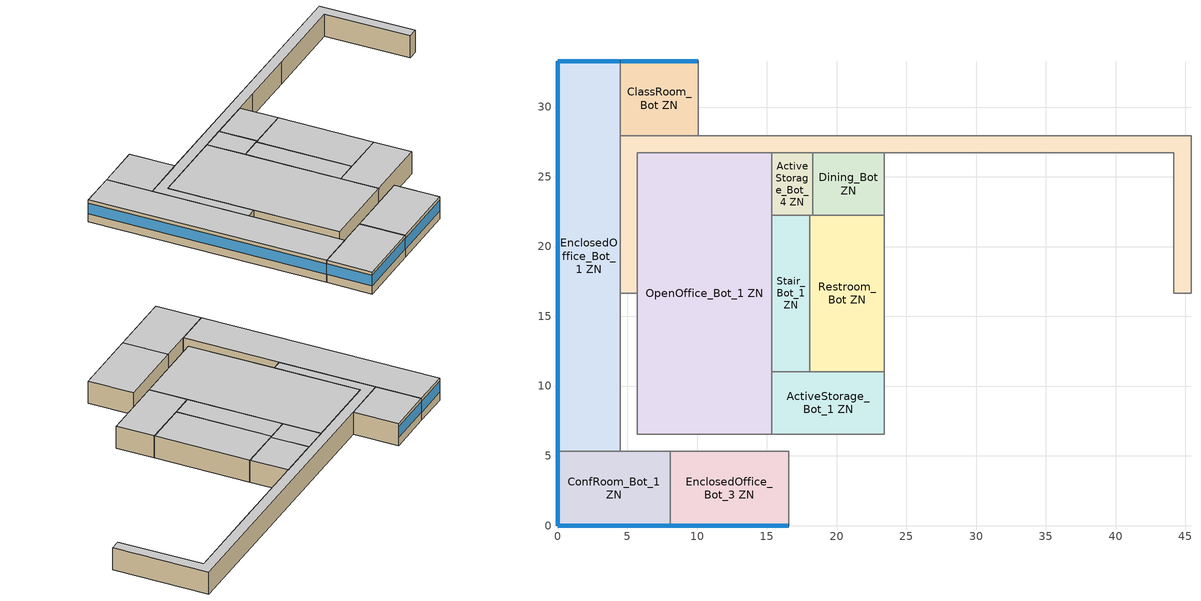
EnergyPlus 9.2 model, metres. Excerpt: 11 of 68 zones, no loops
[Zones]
ActiveStorage_Bot_1 ZN
 floor ground (Typical Insulated Carpeted 8in Slab Floor): 23.43,11.04 23.43,6.56 15.35,6.56 15.35,11.04 z0
 wall to Stair_Bot_1 ZN (Typical Interior Wall): 18.1,11.04 15.35,11.04 z0:2.74
 wall to Restroom_Bot ZN (Typical Interior Wall): 23.43,11.04 18.1,11.04 z0:2.74
 wall to OpenOffice_Bot_1 ZN (Typical Interior Wall): 15.35,11.04 15.35,6.56 z0:2.74
 wall to Corridor_Bot_1 ZN (Typical Interior Wall): 15.35,6.56 23.43,6.56 z0:2.74
 wall to Lobby_Bot ZN (Typical Interior Wall): 23.43,6.56 23.43,11.04 z0:2.74
 ceiling to FirstFloor_Plenum ZN (Typical Interior Ceiling): 23.43,6.56 23.43,11.04 15.35,11.04 15.35,6.56 z2.74
ActiveStorage_Bot_4 ZN
 floor ground (Typical Insulated Carpeted 8in Slab Floor): 18.31,26.71 18.31,22.23 15.35,22.23 15.35,26.71 z0
 wall to Dining_Bot ZN (Typical Interior Wall): 18.31,22.23 18.31,26.71 z0:2.74
 wall to Restroom_Bot ZN (Typical Interior Wall): 18.1,22.23 18.31,22.23 z0:2.74
 wall to OpenOffice_Bot_1 ZN (Typical Interior Wall): 15.35,26.71 15.35,22.23 z0:2.74
 wall to Corridor_Bot_2 ZN (Typical Interior Wall): 18.31,26.71 15.35,26.71 z0:2.74
 wall to Stair_Bot_1 ZN (Typical Interior Wall): 15.35,22.23 18.1,22.23 z0:2.74
 ceiling to FirstFloor_Plenum ZN (Typical Interior Ceiling): 18.31,22.23 18.31,26.71 15.35,26.71 15.35,22.23 z2.74
ClassRoom_Bot ZN
 floor ground (Typical Insulated Carpeted 8in Slab Floor): 10.08,33.27 10.08,27.93 4.5,27.93 4.5,33.27 z0
 wall outside (Typical Insulated Steel Framed Exterior Wall R-18.18): 10.08,33.27 4.5,33.27 z0:2.74
 wall to EnclosedOffice_Bot_1 ZN (Typical Interior Wall): 4.5,33.27 4.5,27.93 z0:2.74
 wall to Corridor_Bot_2 ZN (Typical Interior Wall): 4.5,27.93 10.08,27.93 z0:2.74
 wall to OpenOffice_Bot_3 ZN (Typical Interior Wall): 10.08,27.93 10.08,33.27 z0:2.74
 window (U 0.48 SHGC 0.40 Dbl Ref-D Clr 6mm/13mm): 10.06,33.27 4.53,33.27 z1.02:2.34
 ceiling to FirstFloor_Plenum ZN (Typical Interior Ceiling): 10.08,27.93 10.08,33.27 4.5,33.27 4.5,27.93 z2.74
ConfRoom_Bot_1 ZN
 floor ground (Typical Insulated Carpeted 8in Slab Floor): 8.07,5.34 8.07,0 0,0 0,5.34 z0
 wall outside (Typical Insulated Steel Framed Exterior Wall R-18.18): 0,5.34 0,0 8.07,0 z0:2.74
 wall to EnclosedOffice_Bot_1 ZN (Typical Interior Wall): 4.5,5.34 0,5.34 z0:2.74
 wall to EnclosedOffice_Bot_3 ZN (Typical Interior Wall): 8.07,0 8.07,5.34 z0:2.74
 wall to Corridor_Bot_1 ZN (Typical Interior Wall): 8.07,5.34 4.5,5.34 z0:2.74
 window (U 0.48 SHGC 0.40 Dbl Ref-D Clr 6mm/13mm): 0.03,0 8.04,0 / 0,5.32 0,0.03 z1.02:2.34
 ceiling to FirstFloor_Plenum ZN (Typical Interior Ceiling): 8.07,0 8.07,5.34 0,5.34 0,0 z2.74
Corridor_Bot_2 ZN
 floor ground (Typical Insulated Carpeted 8in Slab Floor): 45.41,27.93 45.41,16.64 44.19,16.64 44.19,26.71 5.72,26.71 5.72,16.64 4.5,16.64 4.5,27.93 z0
 wall to EnclosedOffice_Bot_1 ZN (Typical Interior Wall): 4.5,27.93 4.5,16.64 z0:2.74
 wall to Corridor_Bot_1 ZN (Typical Interior Wall): 4.5,16.64 5.72,16.64 / 44.19,16.64 45.41,16.64 z0:2.74
 wall to OpenOffice_Bot_3 ZN (Typical Interior Wall): 45.41,27.93 10.08,27.93 z0:2.74
 wall to EnclosedOffice_Bot_2 ZN (Typical Interior Wall): 45.41,16.64 45.41,27.93 z0:2.74
 wall to Dining_Bot ZN (Typical Interior Wall): 18.31,26.71 23.43,26.71 z0:2.74
 wall to OpenOffice_Bot_2 ZN (Typical Interior Wall): 33.67,26.71 44.19,26.71 44.19,16.64 z0:2.74
 wall to OpenOffice_Bot_1 ZN (Typical Interior Wall): 5.72,16.64 5.72,26.71 15.35,26.71 z0:2.74
 wall to Lobby_Bot ZN (Typical Interior Wall): 23.43,26.71 26.48,26.71 z0:2.74
 wall to ActiveStorage_Bot_3 ZN (Typical Interior Wall): 26.48,26.71 33.67,26.71 z0:2.74
 ceiling to FirstFloor_Plenum ZN (Typical Interior Ceiling): 45.41,16.64 45.41,27.93 4.5,27.93 4.5,16.64 5.72,16.64 5.72,26.71 44.19,26.71 44.19,16.64 z2.74
Dining_Bot ZN
 floor ground (Typical Insulated Carpeted 8in Slab Floor): 23.43,26.71 23.43,22.23 18.31,22.23 18.31,26.71 z0
 wall to Restroom_Bot ZN (Typical Interior Wall): 18.31,22.23 23.43,22.23 z0:2.74
 wall to Lobby_Bot ZN (Typical Interior Wall): 23.43,22.23 23.43,26.71 z0:2.74
 ceiling to FirstFloor_Plenum ZN (Typical Interior Ceiling): 23.43,22.23 23.43,26.71 18.31,26.71 18.31,22.23 z2.74
EnclosedOffice_Bot_1 ZN
 floor ground (Typical Insulated Carpeted 8in Slab Floor): 4.5,33.27 4.5,5.34 0,5.34 0,33.27 z0
 wall outside (Typical Insulated Steel Framed Exterior Wall R-18.18): 4.5,33.27 0,33.27 0,5.34 z0:2.74
 wall to Corridor_Bot_1 ZN (Typical Interior Wall): 4.5,5.34 4.5,16.64 z0:2.74
 window (U 0.48 SHGC 0.40 Dbl Ref-D Clr 6mm/13mm): 4.48,33.27 0.03,33.27 z1.02:2.34; 0,33.25 0,5.37 z1.02:2.33
 ceiling to FirstFloor_Plenum ZN (Typical Interior Ceiling): 4.5,5.34 4.5,33.27 0,33.27 0,5.34 z2.74
EnclosedOffice_Bot_3 ZN
 floor ground (Typical Insulated Carpeted 8in Slab Floor): 16.57,5.34 16.57,0 8.07,0 8.07,5.34 z0
 wall outside (Typical Insulated Steel Framed Exterior Wall R-18.18): 8.07,0 16.57,0 z0:2.74
 wall to Corridor_Bot_1 ZN (Typical Interior Wall): 16.57,5.34 8.07,5.34 z0:2.74
 wall to Lounge_Bot ZN (Typical Interior Wall): 16.57,0 16.57,5.34 z0:2.74
 window (U 0.48 SHGC 0.40 Dbl Ref-D Clr 6mm/13mm): 8.09,0 16.55,0 z1.02:2.34
 ceiling to FirstFloor_Plenum ZN (Typical Interior Ceiling): 16.57,0 16.57,5.34 8.07,5.34 8.07,0 z2.74
OpenOffice_Bot_1 ZN
 floor ground (Typical Insulated Carpeted 8in Slab Floor): 15.35,26.71 15.35,6.56 5.72,6.56 5.72,26.71 z0
 wall to Corridor_Bot_1 ZN (Typical Interior Wall): 5.72,16.64 5.72,6.56 15.35,6.56 z0:2.74
 wall to Stair_Bot_1 ZN (Typical Interior Wall): 15.35,11.04 15.35,22.23 z0:2.74
 ceiling to FirstFloor_Plenum ZN (Typical Interior Ceiling): 15.35,6.56 15.35,26.71 5.72,26.71 5.72,6.56 z2.74
Restroom_Bot ZN
 floor ground (Typical Insulated Carpeted 8in Slab Floor): 23.43,22.23 23.43,11.04 18.1,11.04 18.1,22.23 z0
 wall to Lobby_Bot ZN (Typical Interior Wall): 23.43,11.04 23.43,22.23 z0:2.74
 wall to Stair_Bot_1 ZN (Typical Interior Wall): 18.1,22.23 18.1,11.04 z0:2.74
 ceiling to FirstFloor_Plenum ZN (Typical Interior Ceiling): 23.43,11.04 23.43,22.23 18.1,22.23 18.1,11.04 z2.74
Stair_Bot_1 ZN
 floor ground (Typical Insulated Carpeted 8in Slab Floor): 18.1,22.23 18.1,11.04 15.35,11.04 15.35,22.23 z0
 ceiling to FirstFloor_Plenum ZN (Typical Interior Ceiling): 18.1,11.04 18.1,22.23 15.35,22.23 15.35,11.04 z2.74
[Building]
-MediumOfficeDetailed-ASHRAE 169-2006-5A created: 2020-01-27 09:25:39 -0800: Terrain=City
[Site:Location]
Chicago Ohare Intl Ap_IL_USA: Latitude {deg}=41.98; Longitude {deg}=-87.92; Time Zone {hr}=-6; Elevation {m}=201
[SizingPeriod:DesignDay] Day of Month=21; Dry-Bulb Temperature Range Modifier Type=DefaultMultipliers; Humidity Condition Type=Wetbulb; Barometric Pressure {Pa}=98934; Rain Indicator=No; Snow Indicator=No; Daylight Saving Time Indicator=No
Name | Month | Day Type | Maximum Dry-Bulb Temperature {C} | Daily Dry-Bulb Temperature Range {deltaC} | Wetbulb or DewPoint at Maximum Dry-Bulb {C} | Wind Speed {m/s} | Wind Direction {deg} | Solar Model Indicator | ASHRAE Clear Sky Optical Depth for Beam Irradiance (taub) | ASHRAE Clear Sky Optical Depth for Diffuse Irradiance (taud) | Sky Clearness
Chicago Ohare Intl Ap Ann Clg .4% Condns DB=>MWB | 7 | SummerDesignDay | 33.3 | 10.5 | 23.7 | 5.2 | 230 | ASHRAETau | 0.455 | 2.05
Chicago Ohare Intl Ap Ann Htg 99.6% Condns DB | 1 | WinterDesignDay | -20 | 0 | -20 | 4.9 | 270 | ASHRAEClearSky |  |  | 0
[Site:GroundTemperature:BuildingSurface]
19.527, 19.502, 19.536, 19.598, 20.002, 21.64, 22.225, 22.375, 21.449, 20.121, 19.802, 19.633
[Site:WaterMainsTemperature]
Calculation Method=Correlation; Annual Average Outdoor Air Temperature {C}=9.925; Maximum Difference In Monthly Average Outdoor Air Temperatures {deltaC}=28.7
[Material] Thermal Absorptance=0.9; Solar Absorptance=0.7
Name | Roughness | Thickness {m} | Conductivity {W/m-K} | Density {kg/m3} | Specific Heat {J/kg-K} | Visible Absorptance
100mm Normalweight concrete floor | MediumSmooth | 0.1016 | 2.31 | 2322 | 832 | 0.7
25mm Stucco | Smooth | 0.0254 | 0.72 | 1856 | 840 | 0.7
5/8 in. Gypsum Board | MediumSmooth | 0.0159 | 0.16 | 800 | 1090 | 0.7
8 in. Normalweight Concrete Floor | MediumRough | 0.2032 | 2.31 | 2322 | 832 | 0.7
G01 13mm gypsum board | Smooth | 0.0127 | 0.16 | 800 | 1090 | 0.5
Std Wood 6inch | MediumSmooth | 0.15 | 0.12 | 540 | 1210 | 0.7
[Material:NoMass] Thermal Absorptance=0.9; Solar Absorptance=0.7
Name | Roughness | Thermal Resistance {m2-K/W} | Visible Absorptance
CP02 CARPET PAD | VeryRough | 0.21648 | 0.8
Typical Carpet Pad | Smooth | 0.21648 | 0.8
Typical Insulation R-16.0 | Smooth | 2.81828 | 0.7
[WindowMaterial:Glazing] Optical Data Type=SpectralAverage; Thickness {m}=0.006; Infrared Transmittance at Normal Incidence=0; Front Side Infrared Hemispherical Emissivity=0.84; Conductivity {W/m-K}=0.9; Dirt Correction Factor for Solar and Visible Transmittance=1; Solar Diffusing=No
Name | Solar Transmittance at Normal Incidence | Front Side Solar Reflectance at Normal Incidence | Back Side Solar Reflectance at Normal Incidence | Visible Transmittance at Normal Incidence | Front Side Visible Reflectance at Normal Incidence | Back Side Visible Reflectance at Normal Incidence | Back Side Infrared Hemispherical Emissivity
CLEAR 6MM | 0.775 | 0.071 | 0.071 | 0.881 | 0.08 | 0.08 | 0.84
REF D CLEAR 6MM | 0.429 | 0.308 | 0.379 | 0.334 | 0.453 | 0.505 | 0.82
[WindowMaterial:Gas]
AIR 13MM: Gas Type=Air; Thickness {m}=0.0127
[Construction]
InteriorFurnishings: Std Wood 6inch
Typical Insulated Carpeted 8in Slab Floor: 8 in. Normalweight Concrete Floor, Typical Carpet Pad
Typical Insulated Steel Framed Exterior Wall R-18.18: 25mm Stucco, 5/8 in. Gypsum Board, Typical Insulation R-16.0, 5/8 in. Gypsum Board
Typical Interior Ceiling: CP02 CARPET PAD, 100mm Normalweight concrete floor
Typical Interior Wall: G01 13mm gypsum board, G01 13mm gypsum board
U 0.48 SHGC 0.40 Dbl Ref-D Clr 6mm/13mm: REF D CLEAR 6MM, AIR 13MM, CLEAR 6MM
[Zone]
ActiveStorage_Bot_1 ZN; ActiveStorage_Bot_4 ZN; ClassRoom_Bot ZN; ConfRoom_Bot_1 ZN; Corridor_Bot_2 ZN; Dining_Bot ZN; EnclosedOffice_Bot_1 ZN; EnclosedOffice_Bot_3 ZN; OpenOffice_Bot_1 ZN; Restroom_Bot ZN; Stair_Bot_1 ZN
[InternalMass] Construction=InteriorFurnishings
Name | Zone or ZoneList | Surface Area {m2}
ActiveStorage_Bot_1 Mass | ActiveStorage_Bot_1 ZN | 72.3705
ActiveStorage_Bot_4 Mass | ActiveStorage_Bot_4 ZN | 26.4846
ClassRoom_Bot Mass | ClassRoom_Bot ZN | 59.582
ConfRoom_Bot_1 Mass | ConfRoom_Bot_1 ZN | 86.211
Corridor_Bot_2 Mass | Corridor_Bot_2 ZN | 148.881
Dining_Bot Mass | Dining_Bot ZN | 45.8859
EnclosedOffice_Bot_1 Mass | EnclosedOffice_Bot_1 ZN | 251.597
EnclosedOffice_Bot_3 Mass | EnclosedOffice_Bot_3 ZN | 90.8582
OpenOffice_Bot_1 Mass | OpenOffice_Bot_1 ZN | 388.208
Restroom_Bot Mass | Restroom_Bot ZN | 119.412
Stair_Bot_1 Mass | Stair_Bot_1 ZN | 61.4118
[People] Number of People Calculation Method=People; Fraction Radiant=0.3
Name | Zone or ZoneList | Number of People Schedule | Number of People | Activity Level Schedule
ClassRoom_Bot people | ClassRoom_Bot ZN | ClassRoom_Bot occ sch | 8 | obFMU Activity Schedule 14
ConfRoom_Bot_1 people | ConfRoom_Bot_1 ZN | ConfRoom_Bot_1 occ sch | 8 | obFMU Activity Schedule 2
EnclosedOffice_Bot_1 people | EnclosedOffice_Bot_1 ZN | EnclosedOffice_Bot_1 occ sch | 10 | obFMU Activity Schedule 6
EnclosedOffice_Bot_3 people | EnclosedOffice_Bot_3 ZN | EnclosedOffice_Bot_3 occ sch | 3 | obFMU Activity Schedule 5
OpenOffice_Bot_1 people | OpenOffice_Bot_1 ZN | OpenOffice_Bot_1 occ sch | 15 | obFMU Activity Schedule 15
[Lights] Design Level Calculation Method=Watts/Area; Watts per Zone Floor Area {W/m2}=8.5; Fraction Radiant=0.7; Fraction Visible=0.2; Fraction Replaceable=1
Name | Zone or ZoneList | Schedule
ClassRoom_Bot light | ClassRoom_Bot ZN | ClassRoom_Bot lght sch
ConfRoom_Bot_1 light | ConfRoom_Bot_1 ZN | ConfRoom_Bot_1 lght sch
EnclosedOffice_Bot_1 light | EnclosedOffice_Bot_1 ZN | EnclosedOffice_Bot_1 lght sch
EnclosedOffice_Bot_3 light | EnclosedOffice_Bot_3 ZN | EnclosedOffice_Bot_3 lght sch
OpenOffice_Bot_1 light | OpenOffice_Bot_1 ZN | OpenOffice_Bot_1 lght sch
[ElectricEquipment] Design Level Calculation Method=Watts/Person; Watts per Person {W/person}=200
Name | Zone or ZoneList | Schedule
ClassRoom_Bot electric equipment | ClassRoom_Bot ZN | ClassRoom_Bot equip sch
ConfRoom_Bot_1 electric equipment | ConfRoom_Bot_1 ZN | ConfRoom_Bot_1 equip sch
EnclosedOffice_Bot_1 electric equipment | EnclosedOffice_Bot_1 ZN | EnclosedOffice_Bot_1 equip sch
EnclosedOffice_Bot_3 electric equipment | EnclosedOffice_Bot_3 ZN | EnclosedOffice_Bot_3 equip sch
OpenOffice_Bot_1 electric equipment | OpenOffice_Bot_1 ZN | OpenOffice_Bot_1 equip sch
[ZoneInfiltration:DesignFlowRate] Schedule=OfficeMedium INFIL_SCH_PNNL; Design Flow Rate Calculation Method=Flow/ExteriorArea; Flow per Exterior Surface Area {m3/s-m2}=0.000569573; Constant Term Coefficient=0; Temperature Term Coefficient=0; Velocity Term Coefficient=0.224; Velocity Squared Term Coefficient=0
Name | Zone or ZoneList
ClassRoom_Bot Infiltration | ClassRoom_Bot ZN
ConfRoom_Bot_1 Infiltration | ConfRoom_Bot_1 ZN
EnclosedOffice_Bot_1 Infiltration | EnclosedOffice_Bot_1 ZN
EnclosedOffice_Bot_3 Infiltration | EnclosedOffice_Bot_3 ZN
[Exterior:Lights] Control Option=AstronomicalClock
Name | Schedule | Design Level {W}
NonDimming Exterior Lights Def | OfficeMedium Exterior_lighting_schedule_a | 623.03
Occ Sensing Exterior Lights Def | OfficeMedium Exterior_lighting_schedule_b | 7476.45
[EnergyManagementSystem:InternalVariable]
ConfRoom_Mid_1_ZN_Equ_Max: Internal Data Index Key=ConfRoom_Mid_1 electric equipment; Internal Data Type=Plug and Process Power Design Level
[EnergyManagementSystem:Sensor] Output:Variable or Output:Meter=Schedule Value
Name | Output:Variable or Output:Meter Index Key
ConfRoom_Mid_1_ZN_MassFlowRate | ConfRoom_Mid_1 ZN Flow Rate
ConfRoom_Mid_1_ZN_Reheat | ConfRoom_Mid_1 ZN Reheat
ConfRoom_Mid_1_ZN_Occ | ConfRoom_Mid_1 occ sch
ConfRoom_Mid_1_ZN_Equ | ConfRoom_Mid_1 equip sch
[EnergyManagementSystem:Actuator]
ConfRoom_Mid_1_ZN_EquipmentAct: Actuated Component Unique=ConfRoom_Mid_1 electric equipment; Actuated Component Type=ElectricEquipment; Actuated Component Control Type=Electric Power Level
[EnergyManagementSystem:ProgramCallingManager]
ProgramCallingManager: AfterPredictorBeforeHVACManagers; FixingTerminalFlowRate; AddingReheatToEquipment
[EnergyManagementSystem:Program]
FixingTerminalFlowRate: SET ConfRoom_Mid_1_ZN_FlowRateAct = ConfRoom_Mid_1_ZN_MassFlowRate
AddingReheatToEquipment: SET ConfRoom_Mid_1_ZN_EquipmentAct = (ConfRoom_Mid_1_ZN_Occ*ConfRoom_Mid_1_ZN_Equ*ConfRoom_Mid_1_ZN_Equ_Max)+ConfRoom_Mid_1_ZN_Reheat
[AvailabilityManager:Scheduled] Schedule=Always On Discrete
21 Zone PVAV OA System Availability Manager; 22 Zone PVAV OA System Availability Manager; 23 Zone PVAV OA System Availability Manager
[AvailabilityManager:NightCycle] Applicability Schedule=Always On Discrete; Fan Schedule=OfficeMedium HVACOperationSchd; Control Type=CycleOnAny; Thermostat Tolerance {deltaC}=1; Cycling Run Time Control Type=FixedRunTime; Cycling Run Time {s}=1800
Availability Manager Night Cycle 2; Availability Manager Night Cycle 3; Availability Manager Night Cycle 1
[Schedule:Day:Interval]
OfficeMedium Exterior_lighting_schedule_a Default; OfficeMedium Exterior_lighting_schedule_a Summer Design Day; OfficeMedium Exterior_lighting_schedule_a Winter Design Day: No, 06:00, 0, 24:00, 1
OfficeMedium Exterior_lighting_schedule_b Default; OfficeMedium Exterior_lighting_schedule_b Summer Design Day; OfficeMedium Exterior_lighting_schedule_b Winter Design Day: No, 06:00, 0.7, 24:00, 1
OfficeMedium HVACOperationSchd Default: No, 24:00, 0
OfficeMedium HVACOperationSchd SmrDsn|Wkdy Day; OfficeMedium HVACOperationSchd Summer Design Day: No, 06:00, 0, 22:00, 1, 24:00, 0
OfficeMedium HVACOperationSchd Winter Design Day; OfficeMedium HVACOperationSchd WntrDsn|Sat Day: No, 06:00, 0, 18:00, 1, 24:00, 0
OfficeMedium INFIL_SCH_PNNL Default: No, 24:00, 1
OfficeMedium INFIL_SCH_PNNL SmrDsn|Wkdy Day; OfficeMedium INFIL_SCH_PNNL Summer Design Day: No, 06:00, 1, 22:00, 0.25, 24:00, 1
OfficeMedium INFIL_SCH_PNNL Winter Design Day; OfficeMedium INFIL_SCH_PNNL WntrDsn|Sat Day: No, 06:00, 1, 18:00, 0.25, 24:00, 1
[Schedule:Week:Daily]
OfficeMedium Exterior_lighting_schedule_a Week Rule - Jan1-Dec31: OfficeMedium Exterior_lighting_schedule_a Default, OfficeMedium Exterior_lighting_schedule_a Default, OfficeMedium Exterior_lighting_schedule_a Default, OfficeMedium Exterior_lighting_schedule_a Default, OfficeMedium Exterior_lighting_schedule_a Default, OfficeMedium Exterior_lighting_schedule_a Default, OfficeMedium Exterior_lighting_schedule_a Default, OfficeMedium Exterior_lighting_schedule_a Default, OfficeMedium Exterior_lighting_schedule_a Summer Design Day, OfficeMedium Exterior_lighting_schedule_a Winter Design Day, OfficeMedium Exterior_lighting_schedule_a Default, OfficeMedium Exterior_lighting_schedule_a Default
OfficeMedium Exterior_lighting_schedule_b Week Rule - Jan1-Dec31: OfficeMedium Exterior_lighting_schedule_b Default, OfficeMedium Exterior_lighting_schedule_b Default, OfficeMedium Exterior_lighting_schedule_b Default, OfficeMedium Exterior_lighting_schedule_b Default, OfficeMedium Exterior_lighting_schedule_b Default, OfficeMedium Exterior_lighting_schedule_b Default, OfficeMedium Exterior_lighting_schedule_b Default, OfficeMedium Exterior_lighting_schedule_b Default, OfficeMedium Exterior_lighting_schedule_b Summer Design Day, OfficeMedium Exterior_lighting_schedule_b Winter Design Day, OfficeMedium Exterior_lighting_schedule_b Default, OfficeMedium Exterior_lighting_schedule_b Default
OfficeMedium HVACOperationSchd Week Rule - Jan1-Dec31: OfficeMedium HVACOperationSchd Default, OfficeMedium HVACOperationSchd SmrDsn|Wkdy Day, OfficeMedium HVACOperationSchd SmrDsn|Wkdy Day, OfficeMedium HVACOperationSchd SmrDsn|Wkdy Day, OfficeMedium HVACOperationSchd SmrDsn|Wkdy Day, OfficeMedium HVACOperationSchd SmrDsn|Wkdy Day, OfficeMedium HVACOperationSchd WntrDsn|Sat Day, OfficeMedium HVACOperationSchd Default, OfficeMedium HVACOperationSchd Summer Design Day, OfficeMedium HVACOperationSchd Winter Design Day, OfficeMedium HVACOperationSchd Default, OfficeMedium HVACOperationSchd Default
OfficeMedium INFIL_SCH_PNNL Week Rule - Jan1-Dec31: OfficeMedium INFIL_SCH_PNNL Default, OfficeMedium INFIL_SCH_PNNL SmrDsn|Wkdy Day, OfficeMedium INFIL_SCH_PNNL SmrDsn|Wkdy Day, OfficeMedium INFIL_SCH_PNNL SmrDsn|Wkdy Day, OfficeMedium INFIL_SCH_PNNL SmrDsn|Wkdy Day, OfficeMedium INFIL_SCH_PNNL SmrDsn|Wkdy Day, OfficeMedium INFIL_SCH_PNNL WntrDsn|Sat Day, OfficeMedium INFIL_SCH_PNNL Default, OfficeMedium INFIL_SCH_PNNL Summer Design Day, OfficeMedium INFIL_SCH_PNNL Winter Design Day, OfficeMedium INFIL_SCH_PNNL Default, OfficeMedium INFIL_SCH_PNNL Default
[Schedule:Year]
OfficeMedium Exterior_lighting_schedule_a: OfficeMedium Exterior_lighting_schedule_a Week Rule - Jan1-Dec31, 1, 1, 12, 31
OfficeMedium Exterior_lighting_schedule_b: OfficeMedium Exterior_lighting_schedule_b Week Rule - Jan1-Dec31, 1, 1, 12, 31
OfficeMedium HVACOperationSchd: OfficeMedium HVACOperationSchd Week Rule - Jan1-Dec31, 1, 1, 12, 31
OfficeMedium INFIL_SCH_PNNL: OfficeMedium INFIL_SCH_PNNL Week Rule - Jan1-Dec31, 1, 1, 12, 31
[Schedule:Compact]
obFMU Activity Schedule 14; obFMU Activity Schedule 15; obFMU Activity Schedule 2; obFMU Activity Schedule 5; obFMU Activity Schedule 6: Through: 12/31, For: AllDays, Until: 24:00, 110.7
[Schedule:Constant]
Always On Discrete: Hourly Value=1
[Schedule:File] Column Separator=Comma
Name | File | Column Number | Rows to Skip at Top | Interpolate to Timestep | Minutes per Item | Number of Hours of Data
ClassRoom_Bot lght sch | sch_light.csv | 1 | 1 | No | 10
ConfRoom_Bot_1 lght sch | sch_light.csv | 2 | 1 | No | 10
ConfRoom_Mid_1 ZN Flow Rate | input_file.csv | 2 | 1 | Yes |  | 8760
ConfRoom_Mid_1 ZN Reheat | input_file.csv | 3 | 1 | Yes |  | 8760
EnclosedOffice_Bot_1 lght sch | sch_light.csv | 21 | 1 | No | 10
EnclosedOffice_Bot_3 lght sch | sch_light.csv | 20 | 1 | No | 10
OpenOffice_Bot_1 lght sch | sch_light.csv | 13 | 1 | No | 10
ClassRoom_Bot equip sch | sch_MELs.csv | 1 | 1 | No | 10
ClassRoom_Bot occ sch | OccSimulator_out_IDF.csv | 3 | 7 | No | 10
ConfRoom_Bot_1 equip sch | sch_MELs.csv | 2 | 1 | No | 10
ConfRoom_Bot_1 occ sch | OccSimulator_out_IDF.csv | 4 | 7 | No | 10
ConfRoom_Mid_1 equip sch | sch_MELs.csv | 6 | 1 | No | 10
ConfRoom_Mid_1 occ sch | OccSimulator_out_IDF.csv | 8 | 7 | No | 10
EnclosedOffice_Bot_1 equip sch | sch_MELs.csv | 21 | 1 | No | 10
EnclosedOffice_Bot_1 occ sch | OccSimulator_out_IDF.csv | 23 | 7 | No | 10
EnclosedOffice_Bot_3 equip sch | sch_MELs.csv | 20 | 1 | No | 10
EnclosedOffice_Bot_3 occ sch | OccSimulator_out_IDF.csv | 22 | 7 | No | 10
OpenOffice_Bot_1 equip sch | sch_MELs.csv | 13 | 1 | No | 10
OpenOffice_Bot_1 occ sch | OccSimulator_out_IDF.csv | 15 | 7 | No | 10
